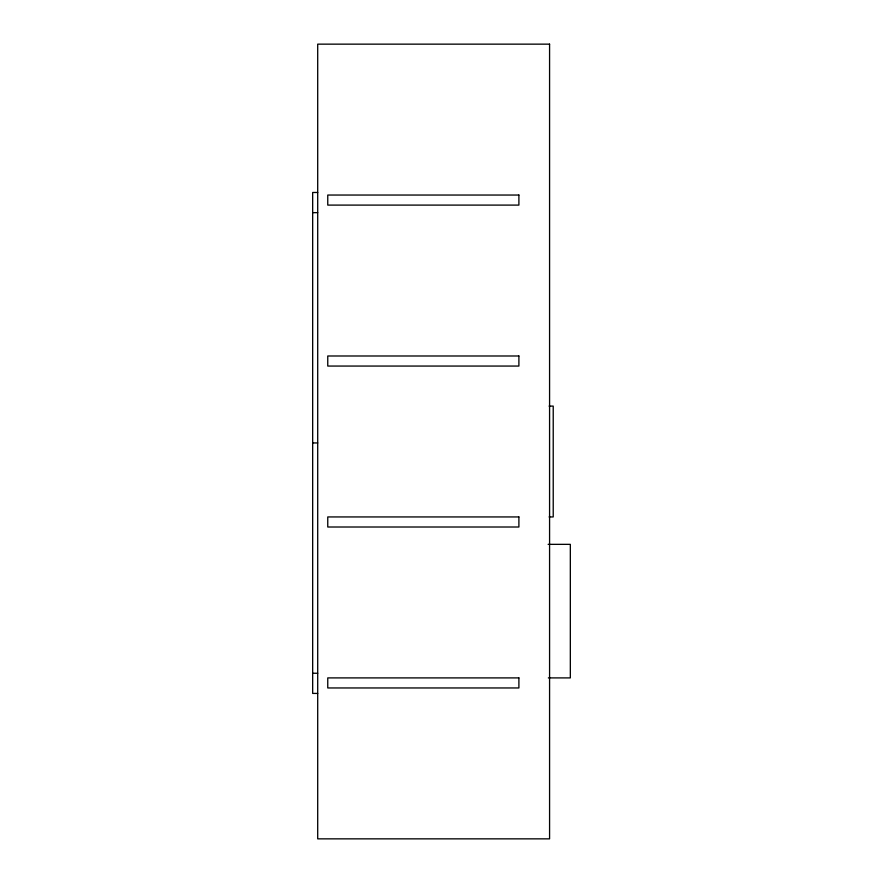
<?xml version="1.0" encoding="UTF-8"?>
<svg xmlns="http://www.w3.org/2000/svg" width="883" height="883" viewBox="0 0 883 883"><rect width="100%" height="100%" fill="white"/><g stroke="black" fill="none" stroke-linecap="round" stroke-linejoin="round"><path stroke-width="1.32" d="M317.703 192.472L312.67 192.472L312.67 693.42L317.703 693.42M312.67 212.648L317.703 212.648M549.094 406.103L553.222 406.103L553.222 516.941L549.094 516.941M312.67 442.946L317.703 442.946M548.133 544.347L570.33 544.347L570.33 677.901L548.354 677.901M312.67 673.254L317.703 673.254M549.579 44.15L317.703 44.15L317.703 838.85L549.579 838.85L549.579 44.15M518.895 195.044L327.759 195.044L327.759 205.099L518.895 205.099L518.895 195.044M518.895 355.992L327.759 355.992L327.759 366.059L518.895 366.059L518.895 355.992M518.895 516.941L327.759 516.941L327.759 527.008L518.895 527.008L518.895 516.941M518.895 677.901L327.759 677.901L327.759 687.956L518.895 687.956L518.895 677.901"/></g></svg>
